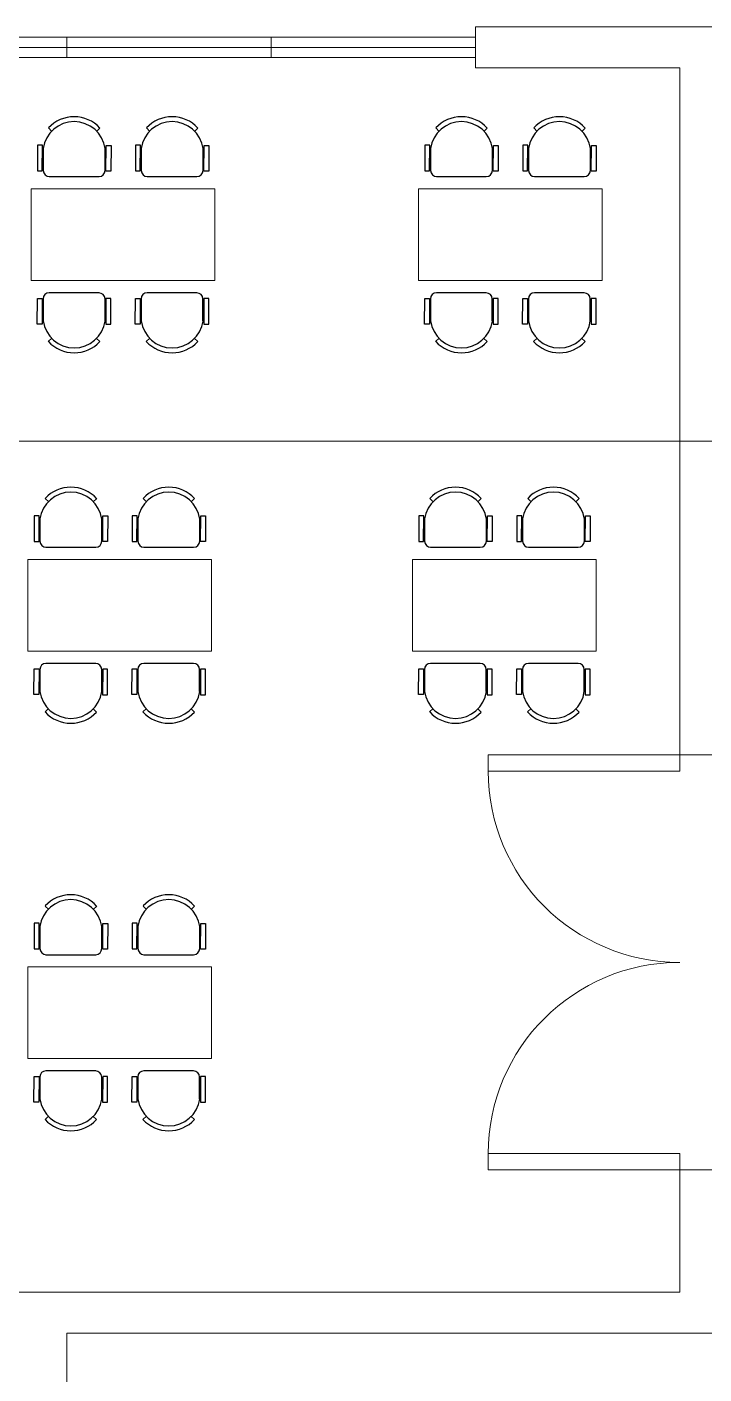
# Model space of a CAD drawing. Header units: inches. Extents: x 4 to 844, y 19 to 530.
# Drawn here: x 446.29 to 456.82, y 96.1 to 117.07 of the extents above; entities that cross this region are included whole.
import ezdxf

# ---------------------------------------------------------------- set-up
doc = ezdxf.new("R2010")
doc.units = ezdxf.units.IN
doc.header["$MEASUREMENT"] = 0
doc.layers.add('DOOR', color=2, linetype='Continuous')
doc.layers.add('FUR', color=6, linetype='Continuous')
doc.layers.add('EJES', color=2, linetype='Continuous', lineweight=100)

# ---------------------------------------------------------------- blocks, each defined once
blk = doc.blocks.new('CH4')
for p, q in [((-181, 370), (-210, 398)), ((183, 370), (211, 397)), ((-299, 257), (-300, 47)), ((-259, 257), (-299, 257)), ((-260, 47), (-259, 257)), ((-252, 230), (-252, 50)), ((253, 116), (253, 230)), ((260, 46), (261, 256)), ((261, 256), (301, 256)), ((301, 256), (300, 46)), ((253, 50), (253, 116)), ((-300, 47), (-260, 47)), ((-203, 0), (203, 0)), ((300, 46), (260, 46))]:
    blk.add_line(p, q)
for centre, radius, start, end in [((0, 195), 255, 7.7698, 172.01), ((0, 204), 286, 42.5533, 137.2265), ((-202, 50), 50, 179.8899, 269.8899), ((203, 50), 50, 269.8899, 359.8899)]:
    blk.add_arc(centre, radius, start, end)
blk = doc.blocks.new('MEET1')
at = {"layer": 'FUR', "lineweight": 0}
blk.add_lwpolyline([(-750, -375), (-750, 375), (750, 375), (750, -375)], close=True, dxfattribs=at)
for p in [(-400, 475), (400, 475)]:
    blk.add_blockref('CH4', p, dxfattribs=at)
at = {"layer": 'FUR', "lineweight": 0, "rotation": 180}
for p in [(-400, -475), (400, -475)]:
    blk.add_blockref('CH4', p, dxfattribs=at)

msp = doc.modelspace()

# ---------------------------------------------------------------- linework, layer by layer
at = {"color": 18, "lineweight": 0, "true_color": 0x000000}
for p, q in [((453.26432, 117.06507), (458.34601, 117.06507)), ((453.26432, 116.42986), (453.26432, 117.06507)), ((453.26432, 117.06507), (459.29771, 117.06507)), ((440.5601, 116.90627), (453.26432, 116.90627)), ((446.91221, 116.58866), (446.91221, 116.90627)), ((450.08826, 116.58866), (450.08826, 116.90627)), ((440.5601, 116.74747), (453.26432, 116.74747)), ((440.5601, 116.58866), (453.26432, 116.58866)), ((453.26432, 116.42986), (456.44038, 116.42986)), ((456.44038, 116.42986), (456.44038, 105.63127)), ((456.44038, 105.73761), (457.07559, 105.73761)), ((456.44038, 99.27916), (456.44038, 97.37352)), ((457.07559, 99.27916), (456.44038, 99.27916)), ((444.37136, 97.37352), (456.44038, 97.37352)), ((446.91221, 97.37352), (444.37136, 97.37352)), ((456.44038, 97.37352), (446.91221, 97.37352)), ((446.91221, 96.73831), (463.74531, 96.73831)), ((446.91221, 96.73831), (446.91221, 94.19747))]:
    msp.add_line(p, q, dxfattribs=at)
at = {"layer": 'DOOR', "color": 18, "lineweight": 0, "true_color": 0x000000}
for points in [[(456.44038, 105.73761), (453.46378, 105.73761), (453.46378, 105.48498), (456.44038, 105.48498)], [(456.44038, 99.27916), (453.46378, 99.27916), (453.46378, 99.53178), (456.44038, 99.53178)]]:
    msp.add_lwpolyline(points, close=True, dxfattribs=at)
for centre, start, end in [((456.44038, 105.48498), 180, 270), ((456.44038, 99.53178), 90, 180)]:
    msp.add_arc(centre, 2.9766, start, end, dxfattribs=at)
at = {"layer": 'EJES', "color": 1, "lineweight": 0}
msp.add_line((541.48754, 110.61763), (417.86025, 110.61763), dxfattribs=at)

# ---------------------------------------------------------------- block references
at = {"color": 18, "lineweight": 0, "true_color": 0x000000, "xscale": 0.001903314943149875, "yscale": 0.001903314943149875, "zscale": 0.001903314943149875}
for p in [(447.7876, 113.83118), (453.80856, 113.83118), (447.73597, 108.06564), (453.71535, 108.06564), (447.73597, 101.7238)]:
    msp.add_blockref('MEET1', p, dxfattribs=at)

doc.saveas('drawing.dxf')
